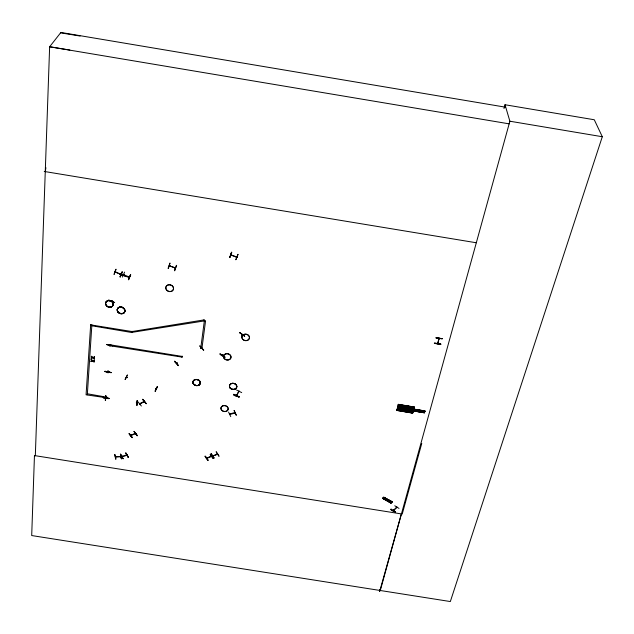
<?xml version="1.0" encoding="UTF-8"?>
<svg xmlns="http://www.w3.org/2000/svg" width="634" height="634" viewBox="0 0 634 634"><rect width="100%" height="100%" fill="white"/><g stroke="black" fill="none" stroke-linecap="round" stroke-linejoin="round"><path stroke-width="0.95" d="M177.219 362.894L176.664 363.496L176.997 362.727M437.84 343.24L437.817 343.668L439.18 338.16M201.794 347.892L201.66 348.312L201.66 347.741M421.769 443.412L402.225 514.055L34.458 455.569L31.7 535.548L450.33 601.547L602.3 136.73L594.28 119.755L505.013 104.745L503.99 108.533M440.685 344.421C421.364 340.83 453.881 346.307 434.575 343.43M434.639 343.137L440.749 343.961M106.718 397.819L86.073 394.808L90.694 324.576M92.683 360.881L90.987 361.642L91.082 361.087M92.382 360.643L91.098 359.985L91.193 359.407M92.897 357.671L91.201 358.432L91.296 357.877M92.596 357.425L91.312 356.768L91.407 356.189M126.943 455.363L121.997 456.702L122.584 456.314M92.612 361.063L94.133 362.125L94.228 361.546M94.157 361.729L92.968 360.904L94.244 360.469L94.339 359.914M92.833 357.853L94.347 358.915L94.442 358.337M94.379 358.519L93.182 357.695L94.458 357.259L94.553 356.696M110.189 344.516L110.015 345.76L182.061 357.116M106.623 398.104L106.789 396.9M106.932 344.539L112.979 345.625L106.94 344.539M111.148 372.721L104.919 371.389L110.054 372.055M103.263 397.811C108.01 396.797 113.858 400.173 103.279 397.764M110.047 345.799L109.809 345.3M105.609 400.165L105.236 400.3L105.933 395.576M108.137 371.08L108.018 371.801M107.756 371.793L107.899 371.096M109.975 345.847L110.047 345.356M105.561 400.355L105.672 395.561M108.049 371.801L108.049 371.461M108.034 372.776L108.279 372.317M106.084 397.946C106.853 397.185 105.704 398.77 106.25 397.209M112.915 345.823L106.924 344.745M91.811 325.773L132.141 332.581L132.324 331.32M144.584 401.33L144.489 401.687M137.245 400.625L136.992 405.395L137.245 400.458M136.754 405.166L137.245 400.466M181.99 357.386L182.18 356.142M201.977 348.24L200.74 348.32L204.378 320.661M201.913 348.51L205.567 320.852M424.439 412.813L424.598 412.251L414.018 410.452L413.859 411.014L424.439 412.813L413.875 410.975M424.812 411.537L414.184 409.683M424.843 411.387L424.978 410.983L414.382 409.176M397.019 409.627L412.877 412.338L397.027 409.572L396.805 410.412L412.663 413.106L413.439 410.364L413.249 410.975M397.542 407.725L413.431 410.412L397.558 407.662L396.86 410.095L412.702 412.845L412.829 412.33M413.297 410.88L397.375 408.177L413.202 411.204L397.336 408.502L397.558 407.662L413.423 410.436M413.764 409.001L397.827 406.275L413.772 408.954L413.558 409.754L414.327 407.012M398.421 404.302L398.192 405.15L414.097 407.852L414.271 407.068L398.358 404.444M414.05 410.166L414.382 409.192L413.923 410.808L424.511 412.576L424.923 411.014M397.676 407.012L413.558 409.722L397.661 407.068L397.89 406.22M112.044 301.031L111.885 301.443L112.147 300.667M104.927 371.429L111.196 372.594L104.903 371.651M104.982 371.231L110.823 372.594M103.294 397.589L109.111 398.524M230.229 414.343L230.372 414.05M234.485 413.011L235.04 412.821M235.159 413.035L235.143 412.512M45.26 171.624L45.917 167.725M241.705 392.612L236.482 389.973M233.843 394.3C232.821 395.885 239.454 397.098 239.192 396.686M236.205 415.207L234.081 410.452L236.284 415.159M229.706 413.954L235.008 412.496M238.646 391.733L238.709 391.4M238.836 391.931L238.978 391.527M238.994 391.043L236.395 395.64L236.648 394.911M239.121 391.566L239.177 391.123M236.72 395.315L236.577 395.727L236.894 394.966M230.768 416.641L228.557 412.076M229.801 413.875L229.801 414.477L235.095 413.043M242.339 334.372L241.919 335.124L241.776 334.57M242.037 334.3L242.299 334.411M218.944 456.179L216.218 451.852M217.161 454.031L217.082 453.825M217.565 453.698L217.517 454.269L217.66 453.841M213.024 458.43L210.219 454.309M214.023 457.867L213.713 458.168L211.146 453.928M212.755 456.06L217.541 454.206L212.588 455.917L212.675 455.505L212.667 456.092L213.024 455.378M213.103 455.402L213.087 455.727M213.198 455.545L213.04 455.743M211.17 456.084L211.241 456.29M211.51 455.957L206.724 458.12M207.294 457.796L206.811 458.342L211.621 456.464L211.645 455.957M207.817 460.403C204.085 455.688 204.314 453.698 208.103 460.125M396.813 410.388L412.671 413.091M396.9 410.055L412.742 412.805M396.939 409.929L412.789 412.647M397.478 407.987L413.336 410.737M413.598 409.493L397.7 406.83L398.414 404.349L414.319 407.068M397.795 406.584L413.685 409.287M398.326 404.658L414.232 407.393M206.779 457.756L206.85 458.311M224.935 357.085C219.847 355.523 216.717 350.745 224.919 357.116M413.637 409.445L397.708 406.798M414.105 407.836L398.207 405.094M414.184 407.543L398.231 404.912L414.2 407.48M413.891 410.856L424.471 412.655M424.558 412.354L413.931 410.594M424.931 411.078L414.303 409.255M222.843 354.818L222.685 355.286M223.009 354.937L222.407 355.523L222.502 355.088M222.756 354.826L222.447 355.484M238.012 254.369L235.824 259.789L237.972 254.345M236.189 257.055L236.45 256.516M236.87 256.667L236.696 257.253L236.213 256.794M236.918 256.746L236.799 256.992M236.276 257.103L236.371 256.548M230.927 254.583L231.315 255.312L231.497 254.725M229.777 257.61L231.568 252.181L229.817 257.444M230.895 255.153L231.077 254.575M231.386 254.987L230.863 254.876M231.798 252.261L229.77 257.444M203.53 350.277L199.837 345.926M241.689 335.006L242.069 334.609M201.525 347.757L201.327 348.51L201.192 347.955M201.311 348.177L201.667 348.24M205.503 321.121L204.314 320.923L204.069 319.647M395.481 511.828L391.059 509.142M395.505 511.789C395.727 512.351 390.116 510.41 391.083 509.118M436.041 337.962L442.255 338.675L436.121 337.676M398.469 410.364L399.119 407.987M399.333 407.02L399.975 404.627M439.005 338.445L437.603 343.628L437.539 343.192M393.722 510.005L393.223 510.616L393.238 510.156M396.591 506.923L396.329 507.612L396.718 507.24M405.372 411.545L406.029 409.168M406.243 408.201L406.901 405.815M406.98 411.815L407.638 409.437M407.86 408.478L408.518 406.085M380.273 590.539L509.879 121.221L505.013 104.745M408.407 412.06L409.073 409.683M409.287 408.716L409.952 406.331M410.016 412.33L410.681 409.96M410.903 408.993L411.561 406.608M411.973 409.176L412.639 406.79M411.094 412.512L411.751 410.143M401.37 513.92L379.631 591.554L379.608 589.588M415.001 410.777L415.381 409.437L414.969 410.983M157.232 386.629L155.211 391.019M155.647 388.452L155.599 388.935L155.805 388.365M156.194 388.515L155.98 389.086L156.281 388.602M142.785 399.293L146.113 403.692L142.816 399.285M137.11 435.756L134.139 431.374L137.166 435.566M128.203 457.376L125.778 453.096L128.258 457.177M135.51 433.252L135.264 433.601M130.802 435.209L135.644 433.252M135.747 433.402L130.802 435.693L130.866 435.13M143.997 401.354L144.092 401.916M144.465 401.187L139.615 403.842L139.781 403.414M135.177 433.387L135.232 433.933M126.451 455.077L127.03 455.339M126.562 454.903L126.491 455.481L126.689 455.117M141.366 406.014L137.943 401.798M122.045 456.147L121.863 456.567L126.919 454.808M126.951 455.386L127.133 454.974M132.316 437.523C128.686 435.122 127.244 429.694 132.292 437.547M144.433 401.71L139.765 404.001L140.106 403.256M140.217 403.343L140.328 403.493M125.778 453.096L128.282 457.328M130.921 435.677L131.206 434.995M131.27 435.558L131.286 435.011M120.674 454.301L121.443 458.826L120.428 454.142L123.123 458.77L120.405 454.57L120.745 454.309M122.513 456.559L122.394 456.052L122.425 456.631M136.437 402.487L136.373 403.034L136.5 402.447M120.436 456.734L120.476 456.147L120.309 456.694L120.92 456.662M136.397 402.796L136.841 403.065L136.904 402.511M136.96 402.574L136.841 403.105M120.864 456.123L120.817 456.718L115.42 456.963L116.085 456.662M115.982 458.905L115.618 459.111L114.881 454.419M176.363 265.297L174.738 270.781L174.453 270.496M175.412 267.659L175.174 268.166L175.372 267.588M115.57 456.393L115.562 456.591M115.959 456.393L115.951 456.908M174.952 267.437L174.754 268.016L174.873 267.469M170.007 265.662L169.817 266.225M239.018 397.106L233.684 394.681M239.129 396.908L233.669 394.728M239.169 396.733L233.827 394.332M168.375 268.507L169.928 263.181M169.444 265.527L169.357 266.05L169.587 265.519M126.935 377.396L126.356 377.547L126.507 377.024M126.428 377.587L126.649 377.024M127.339 375.138L125.072 379.512L127.379 375.019M126.958 377.745L127.038 377.175M204.314 320.923L132.237 332.319M132.134 332.581L131.88 331.32M105.878 397.581L105.87 398.144L106.187 397.249M106.33 398.215L106.449 397.621M107.725 371.746L107.931 371.048M108.01 371.833L108.16 371.136M108.026 372.824L108.192 371.968M108.335 372.435L108.398 371.999M169.96 263.173L168.05 268.372M169.413 265.844L175.388 267.976L169.492 265.812M109.928 344.991L109.737 345.847L110.134 345.023M109.975 345.895L110.189 345.142M174.469 270.655L176.64 265.567M87.373 393.785L106.694 397.185M87.31 394.713L91.875 324.774M129.542 276.796L129.273 277.28L128.853 276.606M130.509 274.506L128.67 279.8L128.409 279.499M129.027 276.519L128.757 277.018M129.439 276.693C130.01 278.508 122.362 275.204 123.63 274.363M91.122 359.581L92.73 360.477M125.263 276.075L119.327 273.682L125.334 275.885M91.336 356.371L92.952 357.267M122.457 277.074L124.589 272.073M123.773 274.363L123.543 274.934L124.074 275.116L124.224 274.609M124.185 274.53L124.058 274.847M111.949 300.587L111.853 301.404M122.203 274.625L121.942 275.37L122.425 274.95M121.966 275.394L122.307 274.546M122.307 275.132L122.505 274.744M122.513 274.625L122.196 275.425M120.317 276.979L122.338 271.938L120.08 276.876M121.157 273.975L120.825 274.443L121.054 273.872M120.642 273.706L120.412 274.276L120.46 273.793M108.715 300.476L108.699 300.508A3.907 3.249 20.9 0 1 113.026 305.326A3.899 3.241 20.9 0 1 106.52 305.747A3.899 3.241 20.9 0 1 108.652 300.548L108.874 300.072M114.643 302.6L108.85 300.12M108.794 300.262L114.651 302.584L108.691 300.516A3.931 3.273 20.9 0 0 106.48 305.818A3.931 3.273 20.9 0 0 113.026 305.39A3.931 3.273 20.9 0 0 108.628 300.571A3.907 3.249 20.9 0 0 106.52 305.747A3.907 3.249 20.9 0 0 113.026 305.326A3.899 3.241 20.9 0 0 108.652 300.548M115.554 272.287L115.776 271.74M436.049 337.89L442.191 338.865M115.784 269.291L114.049 274.467L116.133 269.26M115.047 272.089L115.364 271.566M119.984 276.86L122.1 271.677M229.754 414.24L230.332 414.287M115.356 456.781L120.888 456.504M125.294 276.004L115.23 271.891M130.533 274.688L128.433 279.681L130.77 274.791M439.037 338.825L439.085 338.635M392.177 501.811L383.784 497.175L382.682 498.348L390.916 503.127L392.153 501.835L383.507 497.563M383.57 497.405L391.955 502.033M391.939 502.057L383.396 497.492M392.002 501.985L390.909 503.142M126.332 377.499L126.966 377.563M382.801 498.3L391.273 502.746L382.738 498.379M224.888 357.251L220.038 353.923M156.194 388.927L155.607 388.674L155.996 389.062M155.132 391.194L157.272 386.661M155.187 391.186L157.486 386.914M438.91 338.54L438.966 338.128M439.1 338.992L438.776 338.58M241.728 334.966L242.236 334.728M178.447 365.517C166.797 352.306 186.245 374.425 174.477 361.435M213.991 457.899L211.209 453.754M382.603 498.522L382.968 498.126M393.262 510.576L396.686 507.271M132.237 437.698L129.193 433.513M123.083 458.754L120.65 454.483M383.522 498.815L384.624 497.642M387.984 501.296L389.086 500.123M390.132 502.493L391.241 501.32M238.828 391.432L236.656 395.648M394.752 505.75L399 508.42M390.893 509.514L395.513 511.987M393.484 509.918L393.413 510.711L396.876 507.335M239.803 332.834L244.676 336.274M129.431 277.09L123.543 274.641L124.129 274.855M128.773 276.82L129.32 277.01M213.927 458.065L211.162 453.904M396.543 507.675L396.345 507.16M199.765 345.99L203.799 350.111M176.712 363.464L177.132 363.211M142.729 399.475L146.113 403.692M134.083 431.564L137.38 435.653M126.871 377.729L126.396 377.523M155.631 388.713L156.083 388.864M205.004 456.306L208.087 460.308M92.881 357.449L94.49 356.879M92.667 360.659L94.268 360.096M91.225 358.059L92.532 357.608M91.011 361.269L92.31 360.825M114.762 454.594L115.856 459.079M140.146 403.581L139.852 403.961M142.801 399.42L146.192 403.636M131.785 331.59L204.005 319.908M134.131 431.516L137.19 435.709M218.992 456.131L216.186 451.852M213.079 458.382L210.266 454.245M391.257 502.77L382.762 498.173L383.697 497.175L392.081 501.851M34.45 455.632L35.322 455.767L49.634 46.765L60.896 32.453L505.187 107.138M90.591 324.846L132.229 331.582M110.086 344.785L182.109 356.411M60.579 32.849L80.106 36.035M69.859 50.062L49.634 46.765L509.173 123.852M44.237 171.457L476.237 242.751M236.331 256.833L236.918 257.063M106.338 398.176L105.751 398.081M509.879 121.221L602.3 136.73M414.311 409.429L424.915 411.197M231.006 254.86L236.854 257.039M120.428 454.301L121.443 458.826M230.863 255.106L236.775 257.222M115.087 272.065L120.904 274.419M201.588 348.058L201.057 348.375M233.78 394.522L239.161 396.876M382.667 498.403L391.035 503M125.865 452.906L128.488 457.296M423.853 410.832L423.393 412.338M423.132 410.705L422.672 412.211M422.054 410.523L421.602 412.029M420.025 410.182L419.573 411.688M396.86 506.97L396.844 507.43L396.71 506.883M390.679 501.011L389.569 502.096M388.246 499.655L387.136 500.741M419.898 410.911C420.548 412.29 421.15 409.849 419.898 410.911M121.982 275.275L122.172 274.887L121.95 275.267M244.669 336.163L239.818 332.707L244.669 336.163M421.095 410.285L420.651 411.949L421.103 410.364M387.723 500.274L388.531 500.424L387.723 500.274M389.831 500.456L388.729 501.708L389.831 500.456M230.182 388.111A3.733 3.059 10.1 0 0 236.561 387.762A3.717 3.043 10.1 0 0 232.63 383.293A3.717 3.043 10.1 0 0 230.205 388.056A3.717 3.043 10.1 0 0 236.545 387.699A3.709 3.035 10.1 0 0 232.63 383.293A3.709 3.035 10.1 0 0 230.213 388.048A3.709 3.035 10.1 0 0 236.545 387.691A3.733 3.059 10.1 0 0 232.623 383.324A3.733 3.059 10.1 0 0 230.182 388.111M193.719 384.267A3.741 3.051 12.6 0 0 200.067 383.911A3.725 3.043 12.6 0 0 196.057 379.417A3.725 3.043 12.6 0 0 193.742 384.204A3.725 3.043 12.6 0 0 200.067 383.847A3.741 3.051 12.6 0 0 196.041 379.465A3.741 3.051 12.6 0 0 193.719 384.267M193.75 384.196A3.709 3.027 12.6 0 0 200.051 383.847A3.709 3.027 12.6 0 0 196.065 379.433A3.709 3.027 12.6 0 0 193.75 384.196M193.711 384.339A3.717 3.035 12.6 0 0 200.027 383.99A3.717 3.035 12.6 0 0 196.025 379.568A3.717 3.035 12.6 0 0 193.711 384.339M118.162 312.308A3.907 3.249 19.9 0 0 124.684 311.888A3.915 3.257 19.9 0 0 120.357 307.03A3.915 3.257 19.9 0 0 118.178 312.237A3.915 3.257 19.9 0 0 124.716 311.817A3.907 3.249 19.9 0 0 120.333 307.11A3.907 3.249 19.9 0 0 118.162 312.308A3.891 3.241 19.9 0 0 124.668 311.888A3.891 3.241 19.9 0 0 120.333 307.133A3.891 3.241 19.9 0 0 118.17 312.308M118.217 312.174A3.891 3.241 19.9 0 0 124.716 311.754A3.891 3.241 19.9 0 0 120.381 306.999A3.891 3.241 19.9 0 0 118.217 312.174A3.883 3.233 19.9 0 0 124.708 311.754A3.883 3.233 19.9 0 0 120.381 307.007A3.883 3.233 19.9 0 0 118.225 312.174M224.285 358.693A3.78 3.146 11.1 0 0 230.736 358.313A3.78 3.146 11.1 0 0 226.734 353.756A3.78 3.146 11.1 0 0 224.285 358.693M224.325 358.551A3.772 3.138 11.1 0 0 230.752 358.17A3.772 3.138 11.1 0 0 226.766 353.621A3.772 3.138 11.1 0 0 224.325 358.551M242.632 339.285A3.828 3.225 10.1 0 0 249.178 338.889A3.828 3.225 10.1 0 0 245.168 334.229A3.828 3.225 10.1 0 0 242.632 339.285M242.663 339.142A3.82 3.218 10.1 0 0 249.194 338.746A3.82 3.218 10.1 0 0 245.192 334.094A3.82 3.218 10.1 0 0 242.663 339.142M166.679 290.015A3.923 3.352 17.7 0 0 173.304 289.579A3.923 3.352 17.7 0 0 169.024 284.698A3.923 3.352 17.7 0 0 166.679 290.015M166.623 290.158A3.947 3.368 17.7 0 0 173.272 289.722A3.947 3.368 17.7 0 0 168.985 284.817A3.947 3.368 17.7 0 0 166.623 290.158M221.67 410.277A3.661 2.956 10.2 0 0 227.915 409.944A3.661 2.956 10.2 0 0 224.032 405.649A3.661 2.956 10.2 0 0 221.67 410.277M221.702 410.135A3.653 2.956 10.2 0 0 227.939 409.802A3.653 2.956 10.2 0 0 224.064 405.506A3.653 2.956 10.2 0 0 221.702 410.135"/></g></svg>
